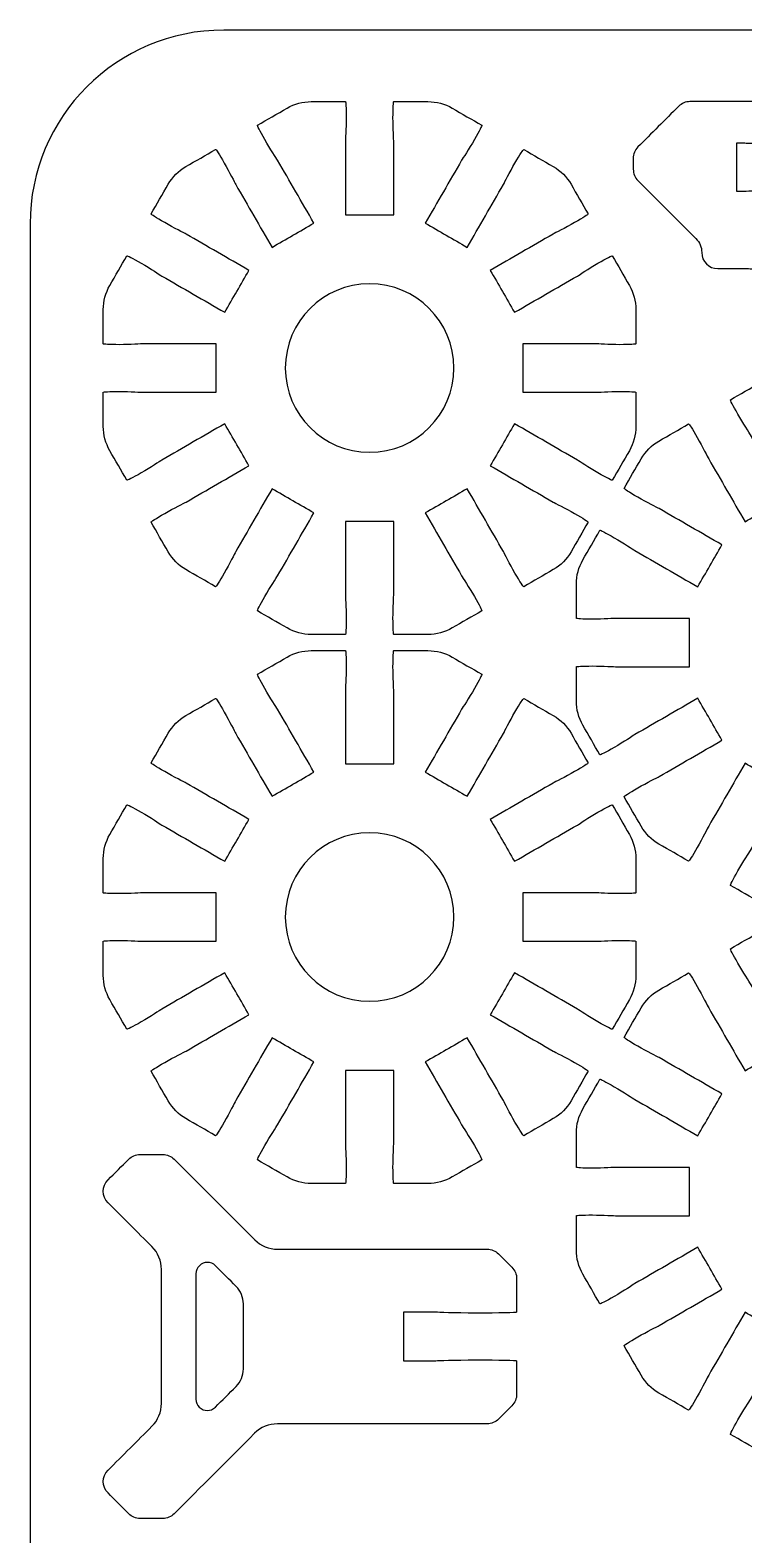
# Model space of a CAD drawing. Extents: x 5 to 405, y 225 to 445.
# Drawn here: x 140 to 184.2, y 351.8 to 445 of the extents above; entities that cross this region are included whole.
import ezdxf

# ---------------------------------------------------------------- set-up
doc = ezdxf.new("R2010")
doc.units = 0
doc.header["$MEASUREMENT"] = 0
doc.layers.add('DEFAULT', color=18, linetype='CONTINUOUS')

msp = doc.modelspace()

# ---------------------------------------------------------------- linework, layer by layer
at = {"layer": 'DEFAULT', "color": 1}
for points, knots in [([(258, 225), (222.667, 225), (187.333, 225), (152, 225), (145.373, 225), (140, 230.372), (140, 237), (140, 302.333), (140, 367.667), (140, 433), (140, 439.628), (145.373, 445), (152, 445), (187.333, 445), (222.667, 445), (258, 445), (264.627, 445), (270, 439.628), (270, 433), (270, 367.667), (270, 302.333), (270, 237), (270, 230.372), (264.627, 225), (258, 225)], [0, 0, 0, 0, 300.472, 300.472, 300.472, 301.472, 301.472, 301.472, 857.062, 857.062, 857.062, 858.062, 858.062, 858.062, 1158.534, 1158.534, 1158.534, 1159.534, 1159.534, 1159.534, 1715.124, 1715.124, 1715.124, 1716.124, 1716.124, 1716.124, 1716.124]), ([(175.034, 425.566), (175.161, 425.566), (175.878, 425.516), (176.537, 425.516), (177.172, 425.516), (177.536, 425.538), (177.536, 425.566), (177.536, 426.273), (177.536, 426.979), (177.536, 427.686), (177.536, 428.215), (177.398, 428.73), (177.133, 429.185), (176.781, 429.797), (176.428, 430.408), (176.075, 431.02), (176.065, 431.041), (175.736, 430.879), (175.186, 430.561), (174.615, 430.233), (174.018, 429.831), (173.909, 429.767), (172.611, 429.018), (171.313, 428.269), (170.014, 427.52), (169.515, 428.386), (169.015, 429.251), (168.515, 430.117), (169.813, 430.866), (171.112, 431.615), (172.41, 432.364), (172.519, 432.427), (173.165, 432.745), (173.736, 433.073), (174.287, 433.39), (174.59, 433.592), (174.576, 433.616), (174.223, 434.228), (173.87, 434.839), (173.517, 435.451), (173.256, 435.906), (172.875, 436.283), (172.42, 436.548), (171.809, 436.901), (171.197, 437.253), (170.586, 437.606), (170.554, 437.606), (170.353, 437.306), (170.043, 436.767), (169.715, 436.195), (169.397, 435.549), (169.334, 435.44), (168.584, 434.142), (167.835, 432.844), (167.086, 431.545), (166.22, 432.045), (165.353, 432.545), (164.486, 433.045), (165.237, 434.343), (165.987, 435.641), (166.737, 436.939), (166.801, 437.049), (167.203, 437.645), (167.531, 438.216), (167.848, 438.767), (168.014, 439.091), (167.989, 439.105), (167.377, 439.459), (166.764, 439.813), (166.151, 440.167), (165.693, 440.432), (165.178, 440.57), (164.649, 440.57), (163.944, 440.57), (163.24, 440.57), (162.535, 440.57), (162.511, 440.57), (162.486, 440.203), (162.486, 439.568), (162.486, 438.911), (162.535, 438.192), (162.535, 438.065), (162.535, 436.565), (162.535, 435.066), (162.535, 433.567), (161.536, 433.567), (160.536, 433.567), (159.537, 433.567), (159.537, 435.066), (159.537, 436.565), (159.537, 438.065), (159.537, 438.192), (159.586, 438.911), (159.586, 439.568), (159.586, 440.203), (159.565, 440.57), (159.537, 440.57), (158.832, 440.57), (158.128, 440.57), (157.424, 440.57), (156.898, 440.57), (156.38, 440.432), (155.924, 440.167), (155.312, 439.813), (154.699, 439.459), (154.086, 439.105), (154.065, 439.095), (154.224, 438.767), (154.545, 438.216), (154.873, 437.645), (155.272, 437.049), (155.335, 436.939), (156.086, 435.641), (156.836, 434.343), (157.586, 433.045), (156.721, 432.545), (155.855, 432.045), (154.99, 431.545), (154.239, 432.844), (153.489, 434.142), (152.739, 435.44), (152.675, 435.549), (152.361, 436.195), (152.033, 436.767), (151.712, 437.317), (151.515, 437.62), (151.49, 437.606), (150.879, 437.253), (150.267, 436.901), (149.656, 436.548), (149.197, 436.283), (148.819, 435.906), (148.555, 435.451), (148.202, 434.839), (147.849, 434.228), (147.497, 433.616), (147.497, 433.588), (147.8, 433.383), (148.34, 433.073), (148.908, 432.745), (149.553, 432.427), (149.666, 432.364), (150.964, 431.615), (152.263, 430.866), (153.561, 430.117), (153.061, 429.251), (152.561, 428.386), (152.062, 427.52), (150.763, 428.269), (149.465, 429.018), (148.167, 429.767), (148.054, 429.831), (147.458, 430.233), (146.89, 430.561), (146.339, 430.879), (146.011, 431.045), (145.997, 431.02), (145.644, 430.408), (145.292, 429.797), (144.939, 429.185), (144.678, 428.73), (144.537, 428.215), (144.537, 427.686), (144.537, 426.979), (144.537, 426.273), (144.537, 425.566), (144.537, 425.541), (144.904, 425.516), (145.539, 425.516), (146.195, 425.516), (146.911, 425.566), (147.038, 425.566), (148.538, 425.566), (150.039, 425.566), (151.539, 425.566), (151.539, 424.566), (151.539, 423.567), (151.539, 422.567), (150.039, 422.567), (148.538, 422.567), (147.038, 422.567), (146.911, 422.567), (146.195, 422.617), (145.539, 422.617), (144.904, 422.617), (144.537, 422.595), (144.537, 422.567), (144.537, 421.862), (144.537, 421.156), (144.537, 420.451), (144.537, 419.925), (144.678, 419.406), (144.939, 418.951), (145.292, 418.34), (145.644, 417.728), (145.997, 417.117), (146.011, 417.096), (146.339, 417.258), (146.89, 417.575), (147.458, 417.904), (148.054, 418.306), (148.167, 418.369), (149.465, 419.118), (150.763, 419.867), (152.062, 420.616), (152.561, 419.751), (153.061, 418.885), (153.561, 418.02), (152.263, 417.27), (150.964, 416.519), (149.666, 415.769), (149.553, 415.706), (148.908, 415.392), (148.34, 415.064), (147.789, 414.746), (147.482, 414.545), (147.497, 414.52), (147.849, 413.909), (148.202, 413.297), (148.555, 412.686), (148.819, 412.227), (149.197, 411.85), (149.656, 411.585), (150.267, 411.233), (150.879, 410.88), (151.49, 410.527), (151.518, 410.527), (151.719, 410.83), (152.033, 411.37), (152.361, 411.938), (152.675, 412.587), (152.739, 412.697), (153.489, 413.995), (154.239, 415.293), (154.99, 416.591), (155.855, 416.091), (156.721, 415.592), (157.586, 415.092), (156.836, 413.794), (156.086, 412.495), (155.335, 411.197), (155.272, 411.088), (154.873, 410.488), (154.545, 409.92), (154.224, 409.37), (154.062, 409.042), (154.086, 409.028), (154.699, 408.675), (155.312, 408.322), (155.924, 407.969), (156.38, 407.705), (156.898, 407.567), (157.424, 407.567), (158.128, 407.567), (158.832, 407.567), (159.537, 407.567), (159.562, 407.567), (159.586, 407.934), (159.586, 408.569), (159.586, 409.225), (159.537, 409.945), (159.537, 410.072), (159.537, 411.571), (159.537, 413.07), (159.537, 414.57), (160.536, 414.57), (161.536, 414.57), (162.535, 414.57), (162.535, 413.07), (162.535, 411.571), (162.535, 410.072), (162.535, 409.945), (162.486, 409.225), (162.486, 408.569), (162.486, 407.934), (162.507, 407.567), (162.535, 407.567), (163.242, 407.567), (163.949, 407.567), (164.656, 407.567), (165.181, 407.567), (165.696, 407.705), (166.151, 407.969), (166.764, 408.322), (167.377, 408.675), (167.989, 409.028), (168.011, 409.042), (167.848, 409.37), (167.531, 409.92), (167.203, 410.488), (166.801, 411.088), (166.737, 411.197), (165.987, 412.495), (165.237, 413.794), (164.486, 415.092), (165.353, 415.592), (166.22, 416.091), (167.086, 416.591), (167.835, 415.293), (168.584, 413.995), (169.334, 412.697), (169.397, 412.587), (169.715, 411.938), (170.043, 411.37), (170.36, 410.82), (170.561, 410.513), (170.586, 410.527), (171.197, 410.88), (171.809, 411.233), (172.42, 411.585), (172.875, 411.85), (173.256, 412.227), (173.517, 412.686), (173.87, 413.297), (174.223, 413.909), (174.576, 414.52), (174.576, 414.552), (174.276, 414.753), (173.736, 415.064), (173.165, 415.392), (172.519, 415.706), (172.41, 415.769), (171.112, 416.519), (169.813, 417.27), (168.515, 418.02), (169.015, 418.885), (169.515, 419.751), (170.014, 420.616), (171.313, 419.867), (172.611, 419.118), (173.909, 418.369), (174.018, 418.306), (174.615, 417.904), (175.186, 417.575), (175.736, 417.258), (176.061, 417.092), (176.075, 417.117), (176.428, 417.728), (176.781, 418.34), (177.133, 418.951), (177.398, 419.406), (177.536, 419.925), (177.536, 420.451), (177.536, 421.156), (177.536, 421.862), (177.536, 422.567), (177.536, 422.592), (177.172, 422.617), (176.537, 422.617), (175.878, 422.617), (175.161, 422.567), (175.034, 422.567), (173.535, 422.567), (172.036, 422.567), (170.536, 422.567), (170.536, 423.567), (170.536, 424.566), (170.536, 425.566), (172.036, 425.566), (173.535, 425.566), (175.034, 425.566)], [12.75, 12.75, 12.75, 12.75, 13.75, 13.75, 13.75, 14.75, 14.75, 14.75, 20.76, 20.76, 20.76, 21.76, 21.76, 21.76, 27.763332, 27.763332, 27.763332, 28.763332, 28.763332, 28.763332, 29.763332, 29.763332, 29.763332, 42.509253, 42.509253, 42.509253, 51.0082, 51.0082, 51.0082, 63.754121, 63.754121, 63.754121, 64.754121, 64.754121, 64.754121, 65.754121, 65.754121, 65.754121, 71.757454, 71.757454, 71.757454, 72.757454, 72.757454, 72.757454, 78.760786, 78.760786, 78.760786, 79.760786, 79.760786, 79.760786, 80.760786, 80.760786, 80.760786, 93.506707, 93.506707, 93.506707, 102.014315, 102.014315, 102.014315, 114.765237, 114.765237, 114.765237, 115.765237, 115.765237, 115.765237, 116.765237, 116.765237, 116.765237, 122.782229, 122.782229, 122.782229, 123.782229, 123.782229, 123.782229, 129.772229, 129.772229, 129.772229, 130.772229, 130.772229, 130.772229, 131.772229, 131.772229, 131.772229, 144.522229, 144.522229, 144.522229, 153.022229, 153.022229, 153.022229, 165.772229, 165.772229, 165.772229, 166.772229, 166.772229, 166.772229, 167.772229, 167.772229, 167.772229, 173.762229, 173.762229, 173.762229, 174.762229, 174.762229, 174.762229, 180.779222, 180.779222, 180.779222, 181.779222, 181.779222, 181.779222, 182.779222, 182.779222, 182.779222, 195.530144, 195.530144, 195.530144, 204.029091, 204.029091, 204.029091, 216.780012, 216.780012, 216.780012, 217.780012, 217.780012, 217.780012, 218.780012, 218.780012, 218.780012, 224.783345, 224.783345, 224.783345, 225.783345, 225.783345, 225.783345, 231.786677, 231.786677, 231.786677, 232.786677, 232.786677, 232.786677, 233.786677, 233.786677, 233.786677, 246.532598, 246.532598, 246.532598, 255.031545, 255.031545, 255.031545, 267.777466, 267.777466, 267.777466, 268.777466, 268.777466, 268.777466, 269.777466, 269.777466, 269.777466, 275.780798, 275.780798, 275.780798, 276.780798, 276.780798, 276.780798, 282.790798, 282.790798, 282.790798, 283.790798, 283.790798, 283.790798, 284.790798, 284.790798, 284.790798, 297.550798, 297.550798, 297.550798, 306.050798, 306.050798, 306.050798, 318.810798, 318.810798, 318.810798, 319.810798, 319.810798, 319.810798, 320.810798, 320.810798, 320.810798, 326.810798, 326.810798, 326.810798, 327.810798, 327.810798, 327.810798, 333.814131, 333.814131, 333.814131, 334.814131, 334.814131, 334.814131, 335.814131, 335.814131, 335.814131, 348.560052, 348.560052, 348.560052, 357.058999, 357.058999, 357.058999, 369.80992, 369.80992, 369.80992, 370.80992, 370.80992, 370.80992, 371.80992, 371.80992, 371.80992, 377.813252, 377.813252, 377.813252, 378.813252, 378.813252, 378.813252, 384.816585, 384.816585, 384.816585, 385.816585, 385.816585, 385.816585, 386.816585, 386.816585, 386.816585, 399.567506, 399.567506, 399.567506, 408.066453, 408.066453, 408.066453, 420.817375, 420.817375, 420.817375, 421.817375, 421.817375, 421.817375, 422.817375, 422.817375, 422.817375, 428.829371, 428.829371, 428.829371, 429.829371, 429.829371, 429.829371, 435.819371, 435.819371, 435.819371, 436.819371, 436.819371, 436.819371, 437.819371, 437.819371, 437.819371, 450.569371, 450.569371, 450.569371, 459.069371, 459.069371, 459.069371, 471.819371, 471.819371, 471.819371, 472.819371, 472.819371, 472.819371, 473.819371, 473.819371, 473.819371, 479.829371, 479.829371, 479.829371, 480.829371, 480.829371, 480.829371, 486.841368, 486.841368, 486.841368, 487.841368, 487.841368, 487.841368, 488.841368, 488.841368, 488.841368, 501.592289, 501.592289, 501.592289, 510.099897, 510.099897, 510.099897, 522.845818, 522.845818, 522.845818, 523.845818, 523.845818, 523.845818, 524.845818, 524.845818, 524.845818, 530.849151, 530.849151, 530.849151, 531.849151, 531.849151, 531.849151, 537.852483, 537.852483, 537.852483, 538.852483, 538.852483, 538.852483, 539.852483, 539.852483, 539.852483, 552.603405, 552.603405, 552.603405, 561.102352, 561.102352, 561.102352, 573.848273, 573.848273, 573.848273, 574.848273, 574.848273, 574.848273, 575.848273, 575.848273, 575.848273, 581.851605, 581.851605, 581.851605, 582.851605, 582.851605, 582.851605, 588.851605, 588.851605, 588.851605, 589.851605, 589.851605, 589.851605, 590.851605, 590.851605, 590.851605, 603.601605, 603.601605, 603.601605, 612.101605, 612.101605, 612.101605, 624.851605, 624.851605, 624.851605, 624.851605]), ([(181.614, 431.227), (181.614, 431.549), (181.487, 431.857), (181.26, 432.083), (180.062, 433.281), (178.864, 434.479), (177.666, 435.677), (177.479, 435.865), (177.374, 436.118), (177.373, 436.383), (177.373, 436.606), (177.372, 436.83), (177.372, 437.053), (177.372, 437.319), (177.477, 437.574), (177.665, 437.762), (178.503, 438.6), (179.341, 439.439), (180.179, 440.277), (180.367, 440.464), (180.621, 440.57), (180.887, 440.57), (183.03, 440.57), (185.174, 440.57), (187.317, 440.57), (187.582, 440.57), (187.837, 440.464), (188.024, 440.277), (188.182, 440.119), (188.34, 439.96), (188.499, 439.802), (188.686, 439.615), (188.791, 439.36), (188.791, 439.095), (188.791, 438.733), (188.791, 438.37), (188.791, 438.008), (188.794, 437.98), (188.175, 437.96), (186.791, 437.958), (185.409, 437.958), (184.416, 438.008), (184.291, 438.008), (184.125, 438.008), (183.959, 438.008), (183.792, 438.008), (183.792, 437.008), (183.792, 436.009), (183.792, 435.009), (183.959, 435.009), (184.125, 435.009), (184.291, 435.009), (184.416, 435.009), (185.409, 435.059), (186.791, 435.059), (188.143, 435.059), (188.767, 435.034), (188.791, 435.009), (188.792, 434.648), (188.793, 434.287), (188.793, 433.925), (188.794, 433.659), (188.688, 433.404), (188.5, 433.217), (188.342, 433.059), (188.184, 432.9), (188.026, 432.742), (187.839, 432.555), (187.734, 432.301), (187.734, 432.036), (187.733, 431.304), (187.733, 430.573), (187.733, 429.841), (187.732, 428.95), (186.655, 428.505), (186.026, 429.134), (185.759, 429.401), (185.492, 429.668), (185.225, 429.934), (185.038, 430.122), (184.783, 430.227), (184.518, 430.227), (183.884, 430.227), (183.249, 430.227), (182.615, 430.227), (182.062, 430.227), (181.614, 430.675), (181.614, 431.227)], [1, 1, 1, 1, 2, 2, 2, 16.406594, 16.406594, 16.406594, 17.406594, 17.406594, 17.406594, 19.307598, 19.307598, 19.307598, 20.307598, 20.307598, 20.307598, 30.387405, 30.387405, 30.387405, 31.387405, 31.387405, 31.387405, 49.615405, 49.615405, 49.615405, 50.615405, 50.615405, 50.615405, 52.516815, 52.516815, 52.516815, 53.516815, 53.516815, 53.516815, 56.599815, 56.599815, 56.599815, 57.599815, 57.599815, 57.599815, 58.599815, 58.599815, 58.599815, 60.013815, 60.013815, 60.013815, 68.512815, 68.512815, 68.512815, 69.926815, 69.926815, 69.926815, 70.926815, 70.926815, 70.926815, 71.926815, 71.926815, 71.926815, 74.999821, 74.999821, 74.999821, 75.999821, 75.999821, 75.999821, 77.899817, 77.899817, 77.899817, 78.899817, 78.899817, 78.899817, 85.121818, 85.121818, 85.121818, 86.121818, 86.121818, 86.121818, 89.329254, 89.329254, 89.329254, 90.329254, 90.329254, 90.329254, 95.725254, 95.725254, 95.725254, 96.725254, 96.725254, 96.725254, 96.725254]), ([(161.036, 418.849), (158.154, 418.849), (155.815, 421.184), (155.815, 424.07), (155.815, 426.952), (158.154, 429.291), (161.036, 429.291), (163.922, 429.291), (166.257, 426.952), (166.257, 424.07), (166.257, 421.184), (163.922, 418.849), (161.036, 418.849)], [1, 1, 1, 1, 2, 2, 2, 3, 3, 3, 4, 4, 4, 5, 5, 5, 5]), ([(204.344, 408.565), (204.471, 408.565), (205.187, 408.515), (205.846, 408.515), (206.481, 408.515), (206.845, 408.536), (206.845, 408.565), (206.845, 409.271), (206.845, 409.978), (206.845, 410.685), (206.845, 411.214), (206.707, 411.729), (206.443, 412.184), (206.09, 412.796), (205.737, 413.407), (205.384, 414.019), (205.374, 414.04), (205.046, 413.878), (204.495, 413.56), (203.924, 413.232), (203.328, 412.83), (203.218, 412.766), (201.92, 412.017), (200.622, 411.268), (199.324, 410.519), (198.824, 411.385), (198.324, 412.25), (197.824, 413.116), (199.122, 413.865), (200.421, 414.614), (201.719, 415.363), (201.828, 415.426), (202.474, 415.744), (203.045, 416.072), (203.596, 416.389), (203.899, 416.59), (203.885, 416.615), (203.532, 417.227), (203.179, 417.838), (202.827, 418.45), (202.566, 418.905), (202.185, 419.282), (201.73, 419.547), (201.118, 419.899), (200.507, 420.252), (199.895, 420.605), (199.863, 420.605), (199.662, 420.305), (199.352, 419.765), (199.024, 419.194), (198.706, 418.548), (198.643, 418.439), (197.894, 417.141), (197.145, 415.843), (196.396, 414.544), (195.529, 415.044), (194.662, 415.544), (193.796, 416.044), (194.546, 417.342), (195.296, 418.64), (196.046, 419.938), (196.11, 420.048), (196.512, 420.644), (196.84, 421.215), (197.158, 421.766), (197.323, 422.09), (197.299, 422.104), (196.686, 422.458), (196.073, 422.812), (195.461, 423.166), (195.002, 423.431), (194.487, 423.568), (193.958, 423.568), (193.253, 423.568), (192.549, 423.568), (191.845, 423.568), (191.82, 423.568), (191.795, 423.201), (191.795, 422.566), (191.795, 421.91), (191.845, 421.191), (191.845, 421.064), (191.845, 419.564), (191.845, 418.065), (191.845, 416.566), (190.845, 416.566), (189.846, 416.566), (188.846, 416.566), (188.846, 418.065), (188.846, 419.564), (188.846, 421.064), (188.846, 421.191), (188.895, 421.91), (188.895, 422.566), (188.895, 423.201), (188.874, 423.568), (188.846, 423.568), (188.142, 423.568), (187.437, 423.568), (186.733, 423.568), (186.207, 423.568), (185.689, 423.431), (185.234, 423.166), (184.621, 422.812), (184.008, 422.458), (183.396, 422.104), (183.374, 422.094), (183.533, 421.766), (183.854, 421.215), (184.182, 420.644), (184.581, 420.048), (184.644, 419.938), (185.395, 418.64), (186.145, 417.342), (186.895, 416.044), (186.03, 415.544), (185.164, 415.044), (184.299, 414.544), (183.549, 415.843), (182.798, 417.141), (182.048, 418.439), (181.985, 418.548), (181.671, 419.194), (181.342, 419.765), (181.021, 420.316), (180.824, 420.619), (180.799, 420.605), (180.188, 420.252), (179.576, 419.899), (178.965, 419.547), (178.506, 419.282), (178.129, 418.905), (177.864, 418.45), (177.511, 417.838), (177.159, 417.227), (176.806, 416.615), (176.806, 416.587), (177.109, 416.382), (177.649, 416.072), (178.217, 415.744), (178.862, 415.426), (178.975, 415.363), (180.274, 414.614), (181.572, 413.865), (182.87, 413.116), (182.37, 412.25), (181.87, 411.385), (181.371, 410.519), (180.072, 411.268), (178.774, 412.017), (177.476, 412.766), (177.363, 412.83), (176.767, 413.232), (176.199, 413.56), (175.649, 413.878), (175.321, 414.043), (175.306, 414.019), (174.954, 413.407), (174.601, 412.796), (174.248, 412.184), (173.987, 411.729), (173.846, 411.214), (173.846, 410.685), (173.846, 409.978), (173.846, 409.271), (173.846, 408.565), (173.846, 408.54), (174.213, 408.515), (174.848, 408.515), (175.504, 408.515), (176.22, 408.565), (176.347, 408.565), (177.848, 408.565), (179.348, 408.565), (180.849, 408.565), (180.849, 407.565), (180.849, 406.566), (180.849, 405.566), (179.348, 405.566), (177.848, 405.566), (176.347, 405.566), (176.22, 405.566), (175.504, 405.615), (174.848, 405.615), (174.213, 405.615), (173.846, 405.594), (173.846, 405.566), (173.846, 404.861), (173.846, 404.155), (173.846, 403.449), (173.846, 402.924), (173.987, 402.405), (174.248, 401.95), (174.601, 401.339), (174.954, 400.727), (175.306, 400.116), (175.321, 400.095), (175.649, 400.257), (176.199, 400.574), (176.767, 400.902), (177.363, 401.305), (177.476, 401.368), (178.774, 402.117), (180.072, 402.866), (181.371, 403.615), (181.87, 402.75), (182.37, 401.884), (182.87, 401.019), (181.572, 400.269), (180.274, 399.518), (178.975, 398.768), (178.862, 398.705), (178.217, 398.391), (177.649, 398.063), (177.099, 397.745), (176.792, 397.544), (176.806, 397.519), (177.159, 396.908), (177.511, 396.296), (177.864, 395.685), (178.129, 395.226), (178.506, 394.849), (178.965, 394.584), (179.576, 394.231), (180.188, 393.879), (180.799, 393.526), (180.827, 393.526), (181.029, 393.829), (181.342, 394.369), (181.671, 394.937), (181.985, 395.586), (182.048, 395.695), (182.798, 396.994), (183.549, 398.292), (184.299, 399.59), (185.164, 399.09), (186.03, 398.591), (186.895, 398.091), (186.145, 396.793), (185.395, 395.494), (184.644, 394.196), (184.581, 394.087), (184.182, 393.487), (183.854, 392.919), (183.533, 392.369), (183.371, 392.041), (183.396, 392.026), (184.008, 391.674), (184.621, 391.321), (185.234, 390.968), (185.689, 390.704), (186.207, 390.566), (186.733, 390.566), (187.437, 390.566), (188.142, 390.566), (188.846, 390.566), (188.871, 390.566), (188.895, 390.933), (188.895, 391.568), (188.895, 392.224), (188.846, 392.944), (188.846, 393.071), (188.846, 394.57), (188.846, 396.069), (188.846, 397.569), (189.846, 397.569), (190.845, 397.569), (191.845, 397.569), (191.845, 396.069), (191.845, 394.57), (191.845, 393.071), (191.845, 392.944), (191.795, 392.224), (191.795, 391.568), (191.795, 390.933), (191.816, 390.566), (191.845, 390.566), (192.551, 390.566), (193.258, 390.566), (193.965, 390.566), (194.491, 390.566), (195.006, 390.704), (195.461, 390.968), (196.073, 391.321), (196.686, 391.674), (197.299, 392.026), (197.32, 392.041), (197.158, 392.369), (196.84, 392.919), (196.512, 393.487), (196.11, 394.087), (196.046, 394.196), (195.296, 395.494), (194.546, 396.793), (193.796, 398.091), (194.662, 398.591), (195.529, 399.09), (196.396, 399.59), (197.145, 398.292), (197.894, 396.994), (198.643, 395.695), (198.706, 395.586), (199.024, 394.937), (199.352, 394.369), (199.669, 393.819), (199.87, 393.512), (199.895, 393.526), (200.507, 393.879), (201.118, 394.231), (201.73, 394.584), (202.185, 394.849), (202.566, 395.226), (202.827, 395.685), (203.179, 396.296), (203.532, 396.908), (203.885, 397.519), (203.885, 397.551), (203.585, 397.752), (203.045, 398.063), (202.474, 398.391), (201.828, 398.705), (201.719, 398.768), (200.421, 399.518), (199.122, 400.269), (197.824, 401.019), (198.324, 401.884), (198.824, 402.75), (199.324, 403.615), (200.622, 402.866), (201.92, 402.117), (203.218, 401.368), (203.328, 401.305), (203.924, 400.902), (204.495, 400.574), (205.046, 400.257), (205.37, 400.091), (205.384, 400.116), (205.737, 400.727), (206.09, 401.339), (206.443, 401.95), (206.707, 402.405), (206.845, 402.924), (206.845, 403.449), (206.845, 404.155), (206.845, 404.861), (206.845, 405.566), (206.845, 405.591), (206.481, 405.615), (205.846, 405.615), (205.187, 405.615), (204.471, 405.566), (204.344, 405.566), (202.844, 405.566), (201.345, 405.566), (199.846, 405.566), (199.846, 406.566), (199.846, 407.565), (199.846, 408.565), (201.345, 408.565), (202.844, 408.565), (204.344, 408.565)], [12.75, 12.75, 12.75, 12.75, 13.75, 13.75, 13.75, 14.75, 14.75, 14.75, 20.76, 20.76, 20.76, 21.76, 21.76, 21.76, 27.763332, 27.763332, 27.763332, 28.763332, 28.763332, 28.763332, 29.763332, 29.763332, 29.763332, 42.509253, 42.509253, 42.509253, 51.0082, 51.0082, 51.0082, 63.754121, 63.754121, 63.754121, 64.754121, 64.754121, 64.754121, 65.754121, 65.754121, 65.754121, 71.757454, 71.757454, 71.757454, 72.757454, 72.757454, 72.757454, 78.760786, 78.760786, 78.760786, 79.760786, 79.760786, 79.760786, 80.760786, 80.760786, 80.760786, 93.506707, 93.506707, 93.506707, 102.014315, 102.014315, 102.014315, 114.765237, 114.765237, 114.765237, 115.765237, 115.765237, 115.765237, 116.765237, 116.765237, 116.765237, 122.782229, 122.782229, 122.782229, 123.782229, 123.782229, 123.782229, 129.772229, 129.772229, 129.772229, 130.772229, 130.772229, 130.772229, 131.772229, 131.772229, 131.772229, 144.522229, 144.522229, 144.522229, 153.022229, 153.022229, 153.022229, 165.772229, 165.772229, 165.772229, 166.772229, 166.772229, 166.772229, 167.772229, 167.772229, 167.772229, 173.762229, 173.762229, 173.762229, 174.762229, 174.762229, 174.762229, 180.779222, 180.779222, 180.779222, 181.779222, 181.779222, 181.779222, 182.779222, 182.779222, 182.779222, 195.530144, 195.530144, 195.530144, 204.029091, 204.029091, 204.029091, 216.780012, 216.780012, 216.780012, 217.780012, 217.780012, 217.780012, 218.780012, 218.780012, 218.780012, 224.783345, 224.783345, 224.783345, 225.783345, 225.783345, 225.783345, 231.786677, 231.786677, 231.786677, 232.786677, 232.786677, 232.786677, 233.786677, 233.786677, 233.786677, 246.532598, 246.532598, 246.532598, 255.031545, 255.031545, 255.031545, 267.777466, 267.777466, 267.777466, 268.777466, 268.777466, 268.777466, 269.777466, 269.777466, 269.777466, 275.780798, 275.780798, 275.780798, 276.780798, 276.780798, 276.780798, 282.790798, 282.790798, 282.790798, 283.790798, 283.790798, 283.790798, 284.790798, 284.790798, 284.790798, 297.550798, 297.550798, 297.550798, 306.050798, 306.050798, 306.050798, 318.810798, 318.810798, 318.810798, 319.810798, 319.810798, 319.810798, 320.810798, 320.810798, 320.810798, 326.810798, 326.810798, 326.810798, 327.810798, 327.810798, 327.810798, 333.814131, 333.814131, 333.814131, 334.814131, 334.814131, 334.814131, 335.814131, 335.814131, 335.814131, 348.560052, 348.560052, 348.560052, 357.058999, 357.058999, 357.058999, 369.80992, 369.80992, 369.80992, 370.80992, 370.80992, 370.80992, 371.80992, 371.80992, 371.80992, 377.813252, 377.813252, 377.813252, 378.813252, 378.813252, 378.813252, 384.816585, 384.816585, 384.816585, 385.816585, 385.816585, 385.816585, 386.816585, 386.816585, 386.816585, 399.567506, 399.567506, 399.567506, 408.066453, 408.066453, 408.066453, 420.817375, 420.817375, 420.817375, 421.817375, 421.817375, 421.817375, 422.817375, 422.817375, 422.817375, 428.829371, 428.829371, 428.829371, 429.829371, 429.829371, 429.829371, 435.819371, 435.819371, 435.819371, 436.819371, 436.819371, 436.819371, 437.819371, 437.819371, 437.819371, 450.569371, 450.569371, 450.569371, 459.069371, 459.069371, 459.069371, 471.819371, 471.819371, 471.819371, 472.819371, 472.819371, 472.819371, 473.819371, 473.819371, 473.819371, 479.829371, 479.829371, 479.829371, 480.829371, 480.829371, 480.829371, 486.841368, 486.841368, 486.841368, 487.841368, 487.841368, 487.841368, 488.841368, 488.841368, 488.841368, 501.592289, 501.592289, 501.592289, 510.099897, 510.099897, 510.099897, 522.845818, 522.845818, 522.845818, 523.845818, 523.845818, 523.845818, 524.845818, 524.845818, 524.845818, 530.849151, 530.849151, 530.849151, 531.849151, 531.849151, 531.849151, 537.852483, 537.852483, 537.852483, 538.852483, 538.852483, 538.852483, 539.852483, 539.852483, 539.852483, 552.603405, 552.603405, 552.603405, 561.102352, 561.102352, 561.102352, 573.848273, 573.848273, 573.848273, 574.848273, 574.848273, 574.848273, 575.848273, 575.848273, 575.848273, 581.851605, 581.851605, 581.851605, 582.851605, 582.851605, 582.851605, 588.851605, 588.851605, 588.851605, 589.851605, 589.851605, 589.851605, 590.851605, 590.851605, 590.851605, 603.601605, 603.601605, 603.601605, 612.101605, 612.101605, 612.101605, 624.851605, 624.851605, 624.851605, 624.851605]), ([(175.034, 391.564), (175.161, 391.564), (175.878, 391.514), (176.537, 391.514), (177.172, 391.514), (177.536, 391.535), (177.536, 391.564), (177.536, 392.27), (177.536, 392.977), (177.536, 393.684), (177.536, 394.213), (177.398, 394.728), (177.133, 395.183), (176.781, 395.795), (176.428, 396.406), (176.075, 397.018), (176.065, 397.039), (175.736, 396.876), (175.186, 396.559), (174.615, 396.231), (174.018, 395.829), (173.909, 395.765), (172.611, 395.016), (171.313, 394.267), (170.014, 393.518), (169.515, 394.383), (169.015, 395.249), (168.515, 396.114), (169.813, 396.864), (171.112, 397.613), (172.41, 398.362), (172.519, 398.425), (173.165, 398.743), (173.736, 399.071), (174.287, 399.388), (174.59, 399.589), (174.576, 399.614), (174.223, 400.225), (173.87, 400.837), (173.517, 401.448), (173.256, 401.904), (172.875, 402.281), (172.42, 402.546), (171.809, 402.898), (171.197, 403.251), (170.586, 403.604), (170.554, 403.604), (170.353, 403.304), (170.043, 402.764), (169.715, 402.193), (169.397, 401.547), (169.334, 401.438), (168.584, 400.14), (167.835, 398.841), (167.086, 397.543), (166.22, 398.043), (165.353, 398.543), (164.486, 399.043), (165.237, 400.341), (165.987, 401.639), (166.737, 402.937), (166.801, 403.047), (167.203, 403.643), (167.531, 404.214), (167.848, 404.765), (168.014, 405.089), (167.989, 405.103), (167.377, 405.457), (166.764, 405.811), (166.151, 406.165), (165.693, 406.43), (165.178, 406.567), (164.649, 406.567), (163.944, 406.567), (163.24, 406.567), (162.535, 406.567), (162.511, 406.567), (162.486, 406.2), (162.486, 405.565), (162.486, 404.909), (162.535, 404.19), (162.535, 404.063), (162.535, 402.563), (162.535, 401.064), (162.535, 399.565), (161.536, 399.565), (160.536, 399.565), (159.537, 399.565), (159.537, 401.064), (159.537, 402.563), (159.537, 404.063), (159.537, 404.19), (159.586, 404.909), (159.586, 405.565), (159.586, 406.2), (159.565, 406.567), (159.537, 406.567), (158.832, 406.567), (158.128, 406.567), (157.424, 406.567), (156.898, 406.567), (156.38, 406.43), (155.924, 406.165), (155.312, 405.811), (154.699, 405.457), (154.086, 405.103), (154.065, 405.093), (154.224, 404.765), (154.545, 404.214), (154.873, 403.643), (155.272, 403.047), (155.335, 402.937), (156.086, 401.639), (156.836, 400.341), (157.586, 399.043), (156.721, 398.543), (155.855, 398.043), (154.99, 397.543), (154.239, 398.841), (153.489, 400.14), (152.739, 401.438), (152.675, 401.547), (152.361, 402.193), (152.033, 402.764), (151.712, 403.315), (151.515, 403.618), (151.49, 403.604), (150.879, 403.251), (150.267, 402.898), (149.656, 402.546), (149.197, 402.281), (148.819, 401.904), (148.555, 401.448), (148.202, 400.837), (147.849, 400.225), (147.497, 399.614), (147.497, 399.586), (147.8, 399.381), (148.34, 399.071), (148.908, 398.743), (149.553, 398.425), (149.666, 398.362), (150.964, 397.613), (152.263, 396.864), (153.561, 396.114), (153.061, 395.249), (152.561, 394.383), (152.062, 393.518), (150.763, 394.267), (149.465, 395.016), (148.167, 395.765), (148.054, 395.829), (147.458, 396.231), (146.89, 396.559), (146.339, 396.876), (146.011, 397.042), (145.997, 397.018), (145.644, 396.406), (145.292, 395.795), (144.939, 395.183), (144.678, 394.728), (144.537, 394.213), (144.537, 393.684), (144.537, 392.977), (144.537, 392.27), (144.537, 391.564), (144.537, 391.539), (144.904, 391.514), (145.539, 391.514), (146.195, 391.514), (146.911, 391.564), (147.038, 391.564), (148.538, 391.564), (150.039, 391.564), (151.539, 391.564), (151.539, 390.564), (151.539, 389.565), (151.539, 388.565), (150.039, 388.565), (148.538, 388.565), (147.038, 388.565), (146.911, 388.565), (146.195, 388.614), (145.539, 388.614), (144.904, 388.614), (144.537, 388.593), (144.537, 388.565), (144.537, 387.859), (144.537, 387.154), (144.537, 386.448), (144.537, 385.923), (144.678, 385.404), (144.939, 384.949), (145.292, 384.338), (145.644, 383.726), (145.997, 383.115), (146.011, 383.093), (146.339, 383.256), (146.89, 383.573), (147.458, 383.901), (148.054, 384.303), (148.167, 384.367), (149.465, 385.116), (150.763, 385.865), (152.062, 386.614), (152.561, 385.749), (153.061, 384.883), (153.561, 384.018), (152.263, 383.267), (150.964, 382.517), (149.666, 381.767), (149.553, 381.703), (148.908, 381.39), (148.34, 381.061), (147.789, 380.744), (147.482, 380.543), (147.497, 380.518), (147.849, 379.907), (148.202, 379.295), (148.555, 378.684), (148.819, 378.225), (149.197, 377.848), (149.656, 377.583), (150.267, 377.23), (150.879, 376.877), (151.49, 376.525), (151.518, 376.525), (151.719, 376.828), (152.033, 377.368), (152.361, 377.936), (152.675, 378.585), (152.739, 378.694), (153.489, 379.993), (154.239, 381.291), (154.99, 382.589), (155.855, 382.089), (156.721, 381.589), (157.586, 381.09), (156.836, 379.791), (156.086, 378.493), (155.335, 377.195), (155.272, 377.086), (154.873, 376.486), (154.545, 375.918), (154.224, 375.368), (154.062, 375.04), (154.086, 375.025), (154.699, 374.673), (155.312, 374.32), (155.924, 373.967), (156.38, 373.702), (156.898, 373.565), (157.424, 373.565), (158.128, 373.565), (158.832, 373.565), (159.537, 373.565), (159.562, 373.565), (159.586, 373.932), (159.586, 374.567), (159.586, 375.223), (159.537, 375.943), (159.537, 376.07), (159.537, 377.569), (159.537, 379.068), (159.537, 380.568), (160.536, 380.568), (161.536, 380.568), (162.535, 380.568), (162.535, 379.068), (162.535, 377.569), (162.535, 376.07), (162.535, 375.943), (162.486, 375.223), (162.486, 374.567), (162.486, 373.932), (162.507, 373.565), (162.535, 373.565), (163.242, 373.565), (163.949, 373.565), (164.656, 373.565), (165.181, 373.565), (165.696, 373.702), (166.151, 373.967), (166.764, 374.32), (167.377, 374.673), (167.989, 375.025), (168.011, 375.04), (167.848, 375.368), (167.531, 375.918), (167.203, 376.486), (166.801, 377.086), (166.737, 377.195), (165.987, 378.493), (165.237, 379.791), (164.486, 381.09), (165.353, 381.589), (166.22, 382.089), (167.086, 382.589), (167.835, 381.291), (168.584, 379.993), (169.334, 378.694), (169.397, 378.585), (169.715, 377.936), (170.043, 377.368), (170.36, 376.818), (170.561, 376.511), (170.586, 376.525), (171.197, 376.877), (171.809, 377.23), (172.42, 377.583), (172.875, 377.848), (173.256, 378.225), (173.517, 378.684), (173.87, 379.295), (174.223, 379.907), (174.576, 380.518), (174.576, 380.55), (174.276, 380.751), (173.736, 381.061), (173.165, 381.39), (172.519, 381.703), (172.41, 381.767), (171.112, 382.517), (169.813, 383.267), (168.515, 384.018), (169.015, 384.883), (169.515, 385.749), (170.014, 386.614), (171.313, 385.865), (172.611, 385.116), (173.909, 384.367), (174.018, 384.303), (174.615, 383.901), (175.186, 383.573), (175.736, 383.256), (176.061, 383.09), (176.075, 383.115), (176.428, 383.726), (176.781, 384.338), (177.133, 384.949), (177.398, 385.404), (177.536, 385.923), (177.536, 386.448), (177.536, 387.154), (177.536, 387.859), (177.536, 388.565), (177.536, 388.59), (177.172, 388.614), (176.537, 388.614), (175.878, 388.614), (175.161, 388.565), (175.034, 388.565), (173.535, 388.565), (172.036, 388.565), (170.536, 388.565), (170.536, 389.565), (170.536, 390.564), (170.536, 391.564), (172.036, 391.564), (173.535, 391.564), (175.034, 391.564)], [12.75, 12.75, 12.75, 12.75, 13.75, 13.75, 13.75, 14.75, 14.75, 14.75, 20.76, 20.76, 20.76, 21.76, 21.76, 21.76, 27.763332, 27.763332, 27.763332, 28.763332, 28.763332, 28.763332, 29.763332, 29.763332, 29.763332, 42.509253, 42.509253, 42.509253, 51.0082, 51.0082, 51.0082, 63.754121, 63.754121, 63.754121, 64.754121, 64.754121, 64.754121, 65.754121, 65.754121, 65.754121, 71.757454, 71.757454, 71.757454, 72.757454, 72.757454, 72.757454, 78.760786, 78.760786, 78.760786, 79.760786, 79.760786, 79.760786, 80.760786, 80.760786, 80.760786, 93.506707, 93.506707, 93.506707, 102.014315, 102.014315, 102.014315, 114.765237, 114.765237, 114.765237, 115.765237, 115.765237, 115.765237, 116.765237, 116.765237, 116.765237, 122.782229, 122.782229, 122.782229, 123.782229, 123.782229, 123.782229, 129.772229, 129.772229, 129.772229, 130.772229, 130.772229, 130.772229, 131.772229, 131.772229, 131.772229, 144.522229, 144.522229, 144.522229, 153.022229, 153.022229, 153.022229, 165.772229, 165.772229, 165.772229, 166.772229, 166.772229, 166.772229, 167.772229, 167.772229, 167.772229, 173.762229, 173.762229, 173.762229, 174.762229, 174.762229, 174.762229, 180.779222, 180.779222, 180.779222, 181.779222, 181.779222, 181.779222, 182.779222, 182.779222, 182.779222, 195.530144, 195.530144, 195.530144, 204.029091, 204.029091, 204.029091, 216.780012, 216.780012, 216.780012, 217.780012, 217.780012, 217.780012, 218.780012, 218.780012, 218.780012, 224.783345, 224.783345, 224.783345, 225.783345, 225.783345, 225.783345, 231.786677, 231.786677, 231.786677, 232.786677, 232.786677, 232.786677, 233.786677, 233.786677, 233.786677, 246.532598, 246.532598, 246.532598, 255.031545, 255.031545, 255.031545, 267.777466, 267.777466, 267.777466, 268.777466, 268.777466, 268.777466, 269.777466, 269.777466, 269.777466, 275.780798, 275.780798, 275.780798, 276.780798, 276.780798, 276.780798, 282.790798, 282.790798, 282.790798, 283.790798, 283.790798, 283.790798, 284.790798, 284.790798, 284.790798, 297.550798, 297.550798, 297.550798, 306.050798, 306.050798, 306.050798, 318.810798, 318.810798, 318.810798, 319.810798, 319.810798, 319.810798, 320.810798, 320.810798, 320.810798, 326.810798, 326.810798, 326.810798, 327.810798, 327.810798, 327.810798, 333.814131, 333.814131, 333.814131, 334.814131, 334.814131, 334.814131, 335.814131, 335.814131, 335.814131, 348.560052, 348.560052, 348.560052, 357.058999, 357.058999, 357.058999, 369.80992, 369.80992, 369.80992, 370.80992, 370.80992, 370.80992, 371.80992, 371.80992, 371.80992, 377.813252, 377.813252, 377.813252, 378.813252, 378.813252, 378.813252, 384.816585, 384.816585, 384.816585, 385.816585, 385.816585, 385.816585, 386.816585, 386.816585, 386.816585, 399.567506, 399.567506, 399.567506, 408.066453, 408.066453, 408.066453, 420.817375, 420.817375, 420.817375, 421.817375, 421.817375, 421.817375, 422.817375, 422.817375, 422.817375, 428.829371, 428.829371, 428.829371, 429.829371, 429.829371, 429.829371, 435.819371, 435.819371, 435.819371, 436.819371, 436.819371, 436.819371, 437.819371, 437.819371, 437.819371, 450.569371, 450.569371, 450.569371, 459.069371, 459.069371, 459.069371, 471.819371, 471.819371, 471.819371, 472.819371, 472.819371, 472.819371, 473.819371, 473.819371, 473.819371, 479.829371, 479.829371, 479.829371, 480.829371, 480.829371, 480.829371, 486.841368, 486.841368, 486.841368, 487.841368, 487.841368, 487.841368, 488.841368, 488.841368, 488.841368, 501.592289, 501.592289, 501.592289, 510.099897, 510.099897, 510.099897, 522.845818, 522.845818, 522.845818, 523.845818, 523.845818, 523.845818, 524.845818, 524.845818, 524.845818, 530.849151, 530.849151, 530.849151, 531.849151, 531.849151, 531.849151, 537.852483, 537.852483, 537.852483, 538.852483, 538.852483, 538.852483, 539.852483, 539.852483, 539.852483, 552.603405, 552.603405, 552.603405, 561.102352, 561.102352, 561.102352, 573.848273, 573.848273, 573.848273, 574.848273, 574.848273, 574.848273, 575.848273, 575.848273, 575.848273, 581.851605, 581.851605, 581.851605, 582.851605, 582.851605, 582.851605, 588.851605, 588.851605, 588.851605, 589.851605, 589.851605, 589.851605, 590.851605, 590.851605, 590.851605, 603.601605, 603.601605, 603.601605, 612.101605, 612.101605, 612.101605, 624.851605, 624.851605, 624.851605, 624.851605]), ([(161.036, 384.847), (158.154, 384.847), (155.815, 387.182), (155.815, 390.068), (155.815, 392.95), (158.154, 395.289), (161.036, 395.289), (163.922, 395.289), (166.257, 392.95), (166.257, 390.068), (166.257, 387.182), (163.922, 384.847), (161.036, 384.847)], [1, 1, 1, 1, 2, 2, 2, 3, 3, 3, 4, 4, 4, 5, 5, 5, 5]), ([(204.344, 374.562), (204.471, 374.562), (205.187, 374.513), (205.846, 374.513), (206.481, 374.513), (206.845, 374.534), (206.845, 374.562), (206.845, 375.269), (206.845, 375.976), (206.845, 376.683), (206.845, 377.212), (206.707, 377.727), (206.443, 378.182), (206.09, 378.793), (205.737, 379.405), (205.384, 380.016), (205.374, 380.038), (205.046, 379.875), (204.495, 379.558), (203.924, 379.23), (203.328, 378.827), (203.218, 378.764), (201.92, 378.015), (200.622, 377.266), (199.324, 376.517), (198.824, 377.382), (198.324, 378.248), (197.824, 379.113), (199.122, 379.862), (200.421, 380.611), (201.719, 381.36), (201.828, 381.424), (202.474, 381.741), (203.045, 382.07), (203.596, 382.387), (203.899, 382.588), (203.885, 382.613), (203.532, 383.224), (203.179, 383.836), (202.827, 384.447), (202.566, 384.902), (202.185, 385.28), (201.73, 385.544), (201.118, 385.897), (200.507, 386.25), (199.895, 386.603), (199.863, 386.603), (199.662, 386.303), (199.352, 385.763), (199.024, 385.192), (198.706, 384.546), (198.643, 384.437), (197.894, 383.138), (197.145, 381.84), (196.396, 380.542), (195.529, 381.042), (194.662, 381.542), (193.796, 382.041), (194.546, 383.34), (195.296, 384.638), (196.046, 385.936), (196.11, 386.045), (196.512, 386.642), (196.84, 387.213), (197.158, 387.763), (197.323, 388.088), (197.299, 388.102), (196.686, 388.456), (196.073, 388.81), (195.461, 389.164), (195.002, 389.428), (194.487, 389.566), (193.958, 389.566), (193.253, 389.566), (192.549, 389.566), (191.845, 389.566), (191.82, 389.566), (191.795, 389.199), (191.795, 388.564), (191.795, 387.908), (191.845, 387.188), (191.845, 387.061), (191.845, 385.562), (191.845, 384.063), (191.845, 382.563), (190.845, 382.563), (189.846, 382.563), (188.846, 382.563), (188.846, 384.063), (188.846, 385.562), (188.846, 387.061), (188.846, 387.188), (188.895, 387.908), (188.895, 388.564), (188.895, 389.199), (188.874, 389.566), (188.846, 389.566), (188.142, 389.566), (187.437, 389.566), (186.733, 389.566), (186.207, 389.566), (185.689, 389.428), (185.234, 389.164), (184.621, 388.81), (184.008, 388.456), (183.396, 388.102), (183.374, 388.091), (183.533, 387.763), (183.854, 387.213), (184.182, 386.642), (184.581, 386.045), (184.644, 385.936), (185.395, 384.638), (186.145, 383.34), (186.895, 382.041), (186.03, 381.542), (185.164, 381.042), (184.299, 380.542), (183.549, 381.84), (182.798, 383.138), (182.048, 384.437), (181.985, 384.546), (181.671, 385.192), (181.342, 385.763), (181.021, 386.313), (180.824, 386.617), (180.799, 386.603), (180.188, 386.25), (179.576, 385.897), (178.965, 385.544), (178.506, 385.28), (178.129, 384.902), (177.864, 384.447), (177.511, 383.836), (177.159, 383.224), (176.806, 382.613), (176.806, 382.585), (177.109, 382.38), (177.649, 382.07), (178.217, 381.741), (178.862, 381.424), (178.975, 381.36), (180.274, 380.611), (181.572, 379.862), (182.87, 379.113), (182.37, 378.248), (181.87, 377.382), (181.371, 376.517), (180.072, 377.266), (178.774, 378.015), (177.476, 378.764), (177.363, 378.827), (176.767, 379.23), (176.199, 379.558), (175.649, 379.875), (175.321, 380.041), (175.306, 380.016), (174.954, 379.405), (174.601, 378.793), (174.248, 378.182), (173.987, 377.727), (173.846, 377.212), (173.846, 376.683), (173.846, 375.976), (173.846, 375.269), (173.846, 374.562), (173.846, 374.538), (174.213, 374.513), (174.848, 374.513), (175.504, 374.513), (176.22, 374.562), (176.347, 374.562), (177.848, 374.562), (179.348, 374.562), (180.849, 374.562), (180.849, 373.563), (180.849, 372.563), (180.849, 371.564), (179.348, 371.564), (177.848, 371.564), (176.347, 371.564), (176.22, 371.564), (175.504, 371.613), (174.848, 371.613), (174.213, 371.613), (173.846, 371.592), (173.846, 371.564), (173.846, 370.858), (173.846, 370.153), (173.846, 369.447), (173.846, 368.921), (173.987, 368.403), (174.248, 367.948), (174.601, 367.336), (174.954, 366.725), (175.306, 366.113), (175.321, 366.092), (175.649, 366.254), (176.199, 366.572), (176.767, 366.9), (177.363, 367.302), (177.476, 367.366), (178.774, 368.115), (180.072, 368.864), (181.371, 369.613), (181.87, 368.747), (182.37, 367.882), (182.87, 367.016), (181.572, 366.266), (180.274, 365.516), (178.975, 364.766), (178.862, 364.702), (178.217, 364.388), (177.649, 364.06), (177.099, 363.743), (176.792, 363.542), (176.806, 363.517), (177.159, 362.905), (177.511, 362.294), (177.864, 361.682), (178.129, 361.224), (178.506, 360.846), (178.965, 360.582), (179.576, 360.229), (180.188, 359.876), (180.799, 359.523), (180.827, 359.523), (181.029, 359.827), (181.342, 360.367), (181.671, 360.935), (181.985, 361.584), (182.048, 361.693), (182.798, 362.991), (183.549, 364.29), (184.299, 365.588), (185.164, 365.088), (186.03, 364.588), (186.895, 364.088), (186.145, 362.79), (185.395, 361.492), (184.644, 360.194), (184.581, 360.084), (184.182, 359.485), (183.854, 358.917), (183.533, 358.366), (183.371, 358.038), (183.396, 358.024), (184.008, 357.671), (184.621, 357.319), (185.234, 356.966), (185.689, 356.701), (186.207, 356.564), (186.733, 356.564), (187.437, 356.564), (188.142, 356.564), (188.846, 356.564), (188.871, 356.564), (188.895, 356.931), (188.895, 357.566), (188.895, 358.222), (188.846, 358.941), (188.846, 359.068), (188.846, 360.568), (188.846, 362.067), (188.846, 363.566), (189.846, 363.566), (190.845, 363.566), (191.845, 363.566), (191.845, 362.067), (191.845, 360.568), (191.845, 359.068), (191.845, 358.941), (191.795, 358.222), (191.795, 357.566), (191.795, 356.931), (191.816, 356.564), (191.845, 356.564), (192.551, 356.564), (193.258, 356.564), (193.965, 356.564), (194.491, 356.564), (195.006, 356.701), (195.461, 356.966), (196.073, 357.319), (196.686, 357.671), (197.299, 358.024), (197.32, 358.038), (197.158, 358.366), (196.84, 358.917), (196.512, 359.485), (196.11, 360.084), (196.046, 360.194), (195.296, 361.492), (194.546, 362.79), (193.796, 364.088), (194.662, 364.588), (195.529, 365.088), (196.396, 365.588), (197.145, 364.29), (197.894, 362.991), (198.643, 361.693), (198.706, 361.584), (199.024, 360.935), (199.352, 360.367), (199.669, 359.816), (199.87, 359.509), (199.895, 359.523), (200.507, 359.876), (201.118, 360.229), (201.73, 360.582), (202.185, 360.846), (202.566, 361.224), (202.827, 361.682), (203.179, 362.294), (203.532, 362.905), (203.885, 363.517), (203.885, 363.549), (203.585, 363.75), (203.045, 364.06), (202.474, 364.388), (201.828, 364.702), (201.719, 364.766), (200.421, 365.516), (199.122, 366.266), (197.824, 367.016), (198.324, 367.882), (198.824, 368.747), (199.324, 369.613), (200.622, 368.864), (201.92, 368.115), (203.218, 367.366), (203.328, 367.302), (203.924, 366.9), (204.495, 366.572), (205.046, 366.254), (205.37, 366.089), (205.384, 366.113), (205.737, 366.725), (206.09, 367.336), (206.443, 367.948), (206.707, 368.403), (206.845, 368.921), (206.845, 369.447), (206.845, 370.153), (206.845, 370.858), (206.845, 371.564), (206.845, 371.588), (206.481, 371.613), (205.846, 371.613), (205.187, 371.613), (204.471, 371.564), (204.344, 371.564), (202.844, 371.564), (201.345, 371.564), (199.846, 371.564), (199.846, 372.563), (199.846, 373.563), (199.846, 374.562), (201.345, 374.562), (202.844, 374.562), (204.344, 374.562)], [12.75, 12.75, 12.75, 12.75, 13.75, 13.75, 13.75, 14.75, 14.75, 14.75, 20.76, 20.76, 20.76, 21.76, 21.76, 21.76, 27.763332, 27.763332, 27.763332, 28.763332, 28.763332, 28.763332, 29.763332, 29.763332, 29.763332, 42.509253, 42.509253, 42.509253, 51.0082, 51.0082, 51.0082, 63.754121, 63.754121, 63.754121, 64.754121, 64.754121, 64.754121, 65.754121, 65.754121, 65.754121, 71.757454, 71.757454, 71.757454, 72.757454, 72.757454, 72.757454, 78.760786, 78.760786, 78.760786, 79.760786, 79.760786, 79.760786, 80.760786, 80.760786, 80.760786, 93.506707, 93.506707, 93.506707, 102.014315, 102.014315, 102.014315, 114.765237, 114.765237, 114.765237, 115.765237, 115.765237, 115.765237, 116.765237, 116.765237, 116.765237, 122.782229, 122.782229, 122.782229, 123.782229, 123.782229, 123.782229, 129.772229, 129.772229, 129.772229, 130.772229, 130.772229, 130.772229, 131.772229, 131.772229, 131.772229, 144.522229, 144.522229, 144.522229, 153.022229, 153.022229, 153.022229, 165.772229, 165.772229, 165.772229, 166.772229, 166.772229, 166.772229, 167.772229, 167.772229, 167.772229, 173.762229, 173.762229, 173.762229, 174.762229, 174.762229, 174.762229, 180.779222, 180.779222, 180.779222, 181.779222, 181.779222, 181.779222, 182.779222, 182.779222, 182.779222, 195.530144, 195.530144, 195.530144, 204.029091, 204.029091, 204.029091, 216.780012, 216.780012, 216.780012, 217.780012, 217.780012, 217.780012, 218.780012, 218.780012, 218.780012, 224.783345, 224.783345, 224.783345, 225.783345, 225.783345, 225.783345, 231.786677, 231.786677, 231.786677, 232.786677, 232.786677, 232.786677, 233.786677, 233.786677, 233.786677, 246.532598, 246.532598, 246.532598, 255.031545, 255.031545, 255.031545, 267.777466, 267.777466, 267.777466, 268.777466, 268.777466, 268.777466, 269.777466, 269.777466, 269.777466, 275.780798, 275.780798, 275.780798, 276.780798, 276.780798, 276.780798, 282.790798, 282.790798, 282.790798, 283.790798, 283.790798, 283.790798, 284.790798, 284.790798, 284.790798, 297.550798, 297.550798, 297.550798, 306.050798, 306.050798, 306.050798, 318.810798, 318.810798, 318.810798, 319.810798, 319.810798, 319.810798, 320.810798, 320.810798, 320.810798, 326.810798, 326.810798, 326.810798, 327.810798, 327.810798, 327.810798, 333.814131, 333.814131, 333.814131, 334.814131, 334.814131, 334.814131, 335.814131, 335.814131, 335.814131, 348.560052, 348.560052, 348.560052, 357.058999, 357.058999, 357.058999, 369.80992, 369.80992, 369.80992, 370.80992, 370.80992, 370.80992, 371.80992, 371.80992, 371.80992, 377.813252, 377.813252, 377.813252, 378.813252, 378.813252, 378.813252, 384.816585, 384.816585, 384.816585, 385.816585, 385.816585, 385.816585, 386.816585, 386.816585, 386.816585, 399.567506, 399.567506, 399.567506, 408.066453, 408.066453, 408.066453, 420.817375, 420.817375, 420.817375, 421.817375, 421.817375, 421.817375, 422.817375, 422.817375, 422.817375, 428.829371, 428.829371, 428.829371, 429.829371, 429.829371, 429.829371, 435.819371, 435.819371, 435.819371, 436.819371, 436.819371, 436.819371, 437.819371, 437.819371, 437.819371, 450.569371, 450.569371, 450.569371, 459.069371, 459.069371, 459.069371, 471.819371, 471.819371, 471.819371, 472.819371, 472.819371, 472.819371, 473.819371, 473.819371, 473.819371, 479.829371, 479.829371, 479.829371, 480.829371, 480.829371, 480.829371, 486.841368, 486.841368, 486.841368, 487.841368, 487.841368, 487.841368, 488.841368, 488.841368, 488.841368, 501.592289, 501.592289, 501.592289, 510.099897, 510.099897, 510.099897, 522.845818, 522.845818, 522.845818, 523.845818, 523.845818, 523.845818, 524.845818, 524.845818, 524.845818, 530.849151, 530.849151, 530.849151, 531.849151, 531.849151, 531.849151, 537.852483, 537.852483, 537.852483, 538.852483, 538.852483, 538.852483, 539.852483, 539.852483, 539.852483, 552.603405, 552.603405, 552.603405, 561.102352, 561.102352, 561.102352, 573.848273, 573.848273, 573.848273, 574.848273, 574.848273, 574.848273, 575.848273, 575.848273, 575.848273, 581.851605, 581.851605, 581.851605, 582.851605, 582.851605, 582.851605, 588.851605, 588.851605, 588.851605, 589.851605, 589.851605, 589.851605, 590.851605, 590.851605, 590.851605, 603.601605, 603.601605, 603.601605, 612.101605, 612.101605, 612.101605, 624.851605, 624.851605, 624.851605, 624.851605]), ([(147.553, 369.651), (147.927, 369.277), (148.138, 368.769), (148.138, 368.237), (148.138, 365.471), (148.138, 362.705), (148.138, 359.939), (148.138, 359.41), (147.927, 358.902), (147.553, 358.525), (146.645, 357.619), (145.737, 356.714), (144.829, 355.808), (144.441, 355.417), (144.438, 354.785), (144.829, 354.394), (145.257, 353.965), (145.685, 353.535), (146.113, 353.106), (146.3, 352.919), (146.554, 352.813), (146.819, 352.813), (147.287, 352.813), (147.755, 352.813), (148.223, 352.813), (148.487, 352.813), (148.741, 352.919), (148.928, 353.106), (150.59, 354.768), (152.252, 356.429), (153.913, 358.091), (154.287, 358.468), (154.799, 358.676), (155.328, 358.676), (159.659, 358.676), (163.99, 358.676), (168.321, 358.676), (168.585, 358.676), (168.839, 358.779), (169.026, 358.969), (169.303, 359.246), (169.579, 359.522), (169.855, 359.798), (170.042, 359.985), (170.148, 360.243), (170.148, 360.507), (170.148, 361.201), (170.148, 361.895), (170.148, 362.589), (170.148, 362.613), (169.03, 362.638), (167.647, 362.638), (166.264, 362.638), (165.273, 362.589), (165.146, 362.589), (164.479, 362.589), (163.812, 362.589), (163.145, 362.589), (163.145, 363.588), (163.145, 364.588), (163.145, 365.587), (163.812, 365.587), (164.479, 365.587), (165.146, 365.587), (165.273, 365.587), (166.264, 365.538), (167.647, 365.538), (169.03, 365.538), (170.148, 365.559), (170.148, 365.587), (170.148, 366.28), (170.148, 366.973), (170.148, 367.665), (170.148, 367.933), (170.042, 368.187), (169.855, 368.374), (169.578, 368.651), (169.3, 368.927), (169.023, 369.203), (168.836, 369.39), (168.585, 369.493), (168.321, 369.493), (163.992, 369.493), (159.663, 369.493), (155.335, 369.493), (154.806, 369.493), (154.294, 369.704), (153.92, 370.078), (152.256, 371.742), (150.592, 373.406), (148.928, 375.07), (148.741, 375.257), (148.487, 375.363), (148.223, 375.363), (147.755, 375.363), (147.287, 375.363), (146.819, 375.363), (146.554, 375.363), (146.3, 375.257), (146.113, 375.07), (145.685, 374.642), (145.257, 374.214), (144.829, 373.786), (144.438, 373.394), (144.441, 372.763), (144.829, 372.371), (145.737, 371.465), (146.645, 370.558), (147.553, 369.651)], [10.91066, 10.91066, 10.91066, 10.91066, 11.91066, 11.91066, 11.91066, 35.43066, 35.43066, 35.43066, 36.43066, 36.43066, 36.43066, 47.334256, 47.334256, 47.334256, 48.334256, 48.334256, 48.334256, 53.489069, 53.489069, 53.489069, 54.489069, 54.489069, 54.489069, 58.469069, 58.469069, 58.469069, 59.469069, 59.469069, 59.469069, 79.451907, 79.451907, 79.451907, 80.451907, 80.451907, 80.451907, 117.281907, 117.281907, 117.281907, 118.281907, 118.281907, 118.281907, 121.605308, 121.605308, 121.605308, 122.605308, 122.605308, 122.605308, 128.505308, 128.505308, 128.505308, 129.505308, 129.505308, 129.505308, 130.505308, 130.505308, 130.505308, 136.175308, 136.175308, 136.175308, 144.675308, 144.675308, 144.675308, 150.345308, 150.345308, 150.345308, 151.345308, 151.345308, 151.345308, 152.345308, 152.345308, 152.345308, 158.235308, 158.235308, 158.235308, 159.235308, 159.235308, 159.235308, 162.565789, 162.565789, 162.565789, 163.565789, 163.565789, 163.565789, 200.375789, 200.375789, 200.375789, 201.375789, 201.375789, 201.375789, 221.386911, 221.386911, 221.386911, 222.386911, 222.386911, 222.386911, 226.366911, 226.366911, 226.366911, 227.366911, 227.366911, 227.366911, 232.514648, 232.514648, 232.514648, 233.514648, 233.514648, 233.514648, 244.425308, 244.425308, 244.425308, 244.425308]), ([(150.28, 367.965), (150.28, 368.149), (150.357, 368.336), (150.488, 368.466), (150.763, 368.745), (151.211, 368.745), (151.486, 368.466), (151.914, 368.039), (152.342, 367.612), (152.77, 367.185), (153.056, 366.9), (153.215, 366.512), (153.215, 366.106), (153.215, 364.762), (153.215, 363.418), (153.215, 362.074), (153.215, 361.668), (153.056, 361.28), (152.767, 360.994), (152.337, 360.566), (151.908, 360.138), (151.479, 359.71), (151.207, 359.431), (150.756, 359.431), (150.484, 359.71), (150.35, 359.841), (150.28, 360.021), (150.28, 360.208), (150.28, 362.793), (150.28, 365.379), (150.28, 367.965)], [21.99, 21.99, 21.99, 21.99, 22.99, 22.99, 22.99, 23.99, 23.99, 23.99, 29.130671, 29.130671, 29.130671, 30.130671, 30.130671, 30.130671, 41.560671, 41.560671, 41.560671, 42.560671, 42.560671, 42.560671, 47.715484, 47.715484, 47.715484, 48.715484, 48.715484, 48.715484, 49.715484, 49.715484, 49.715484, 71.705484, 71.705484, 71.705484, 71.705484])]:
    msp.add_open_spline(points, degree=3, knots=knots, dxfattribs=at)

doc.saveas('drawing.dxf')
